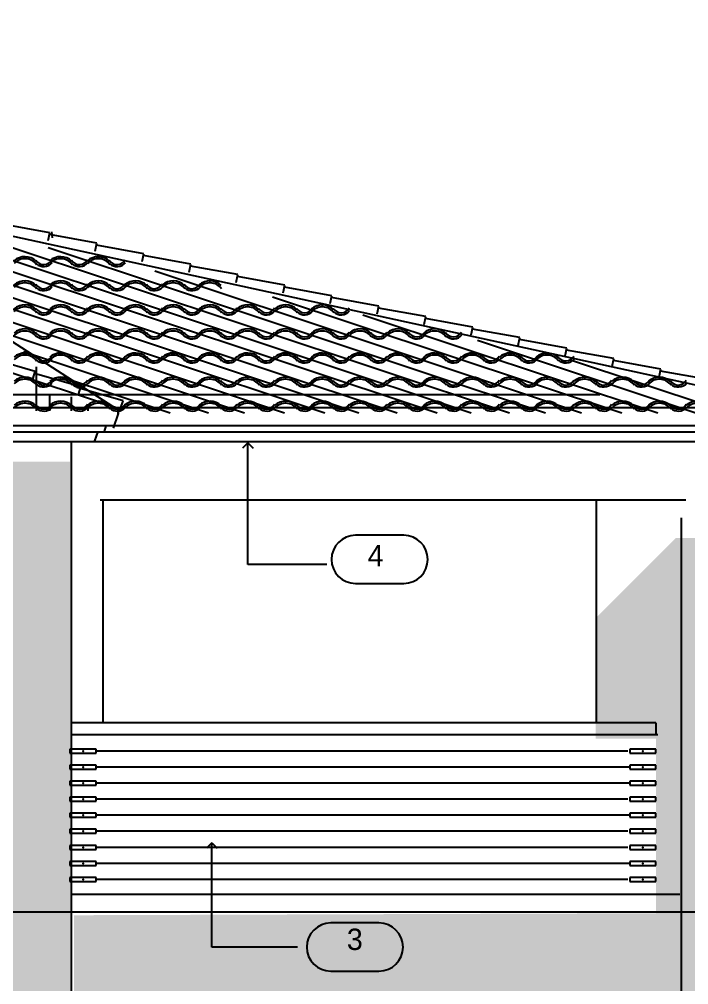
# Model space of a CAD drawing. Extents: x -92740 to -63661, y -15771 to -4391.
# Drawn here: x -90199.9 to -89949.7, y -9040 to -8679.2 of the extents above; entities that cross this region are included whole.
import ezdxf
from ezdxf.enums import TextEntityAlignment as Align

# ---------------------------------------------------------------- set-up
doc = ezdxf.new("R2010")
doc.units = 0
doc.header["$MEASUREMENT"] = 0
for name, color, linetype in [('B1NOTES', 2, 'Continuous'), ('ELEVATIONS', 7, 'Continuous'), ('ROOFTILE', 7, 'Continuous'), ('STUCCO', 4, 'Continuous')]:
    doc.layers.add(name, color=color, linetype=linetype)
doc.styles.add('DCADTXTSTYLE1', font='AVG_TP')
pattern_1 = [(20, (0, 0), (-2.1376259, 5.8730789), [-6.09375015, 0.15625]), (55, (0, 0), (-5.11970028, 3.58485273), [-6.09375015, 0.15625]), (80, (0, 0), (-6.15504846, 1.0853011), [-6.09375015, 0.15625])]

msp = doc.modelspace()

# ---------------------------------------------------------------- hatches: boundary and pattern name
at = {"layer": 'STUCCO', "linetype": 'Continuous', "ltscale": 18}
h = msp.add_hatch(dxfattribs=at)
h.set_pattern_fill('cement', color=9, scale=1.5625, style=0, pattern_type=2)
h.set_pattern_definition(pattern_1)
h.paths.add_polyline_path([(-91010.5, -8845.25), (-91010.5, -9303.5), (-90961, -9303.5), (-90961, -9049.25), (-90224.5, -9049.25), (-90224.5, -9302.75), (-90181, -9302.75), (-90181, -8844.5), (-90224.5, -8844.5), (-90224.5, -9013.25), (-90400, -9013.25), (-90400, -8840.75), (-90448, -8840.75), (-90448, -9013.25), (-90584.5, -9013.25), (-90584.5, -8842.25), (-90633.25, -8842.25), (-90633.25, -9013.25), (-90770.5, -9013.25), (-90770.5, -8840.75), (-90820.75, -8840.75), (-90820.75, -9012.5), (-90961, -9012.5), (-90961, -8846)], flags=0)
h = msp.add_hatch(dxfattribs=at)
h.set_pattern_fill('cement', color=9, scale=1.5625, style=0, pattern_type=2)
h.set_pattern_definition(pattern_1)
h.paths.add_polyline_path([(-90179.5, -9014), (-90179.5, -9302), (-89933.5, -9302), (-89933.5, -8873), (-89954.5, -8873), (-89984.5, -8903), (-89984.5, -8948), (-89962, -8948), (-89962, -9013.25)], flags=0)

# ---------------------------------------------------------------- linework, layer by layer
at = {"layer": 'B1NOTES', "color": 1, "linetype": 'Continuous', "ltscale": 18}
for p, q in [((-90056.25, -8872.01), (-90074.25, -8872.01)), ((-90047.25, -8881.01), (-90047.25, -8881.01)), ((-90074.25, -8890.01), (-90056.25, -8890.01)), ((-90065.5, -9016.89), (-90083.5, -9016.89)), ((-90056.5, -9025.89), (-90056.5, -9025.89)), ((-90083.5, -9034.89), (-90065.5, -9034.89))]:
    msp.add_line(p, q, dxfattribs=at)
for centre, start, end in [((-90074.25, -8881.01), 90, 180), ((-90056.25, -8881.01), 0, 90), ((-90074.25, -8881.01), 180, 270), ((-90056.25, -8881.01), 270, 360), ((-90083.5, -9025.89), 90, 180), ((-90065.5, -9025.89), 0, 90), ((-90083.5, -9025.89), 180, 270), ((-90065.5, -9025.89), 270, 360)]:
    msp.add_arc(centre, 9, start, end, dxfattribs=at)
at = {"layer": 'ELEVATIONS', "color": 1, "linetype": 'Continuous', "ltscale": 18}
for p, q in [((-90161.71, -8825.03), (-90599.31, -8679.17)), ((-90295.75, -8739.85), (-90163, -8825.06)), ((-90295.75, -8739.85), (-89911.12, -8823.63)), ((-90188.51, -8758.92), (-90206.24, -8755.73)), ((-90189.16, -8761.85), (-90188.51, -8758.92)), ((-90170.94, -8762.84), (-90188.67, -8759.65)), ((-90187.92, -8758.64), (-90187.69, -8760.88)), ((-90171.6, -8765.77), (-90170.94, -8762.84)), ((-90153.37, -8766.76), (-90171.11, -8763.57)), ((-90154.03, -8769.69), (-90153.37, -8766.76)), ((-90135.81, -8770.68), (-90153.54, -8767.49)), ((-90136.46, -8773.61), (-90135.81, -8770.68)), ((-90118.24, -8774.6), (-90135.97, -8771.41)), ((-90118.89, -8777.53), (-90118.24, -8774.6)), ((-90100.67, -8778.52), (-90118.4, -8775.34)), ((-90101.33, -8781.45), (-90100.67, -8778.52)), ((-90083.1, -8782.45), (-90100.84, -8779.26)), ((-90083.76, -8785.37), (-90083.1, -8782.45)), ((-90065.54, -8786.37), (-90083.27, -8783.18)), ((-90066.19, -8789.3), (-90065.54, -8786.37)), ((-90047.97, -8790.29), (-90065.7, -8787.1)), ((-90048.62, -8793.22), (-90047.97, -8790.29)), ((-90030.4, -8794.21), (-90048.13, -8791.02)), ((-90031.05, -8797.14), (-90030.4, -8794.21)), ((-90012.83, -8798.13), (-90030.56, -8794.94)), ((-90013.49, -8801.06), (-90012.83, -8798.13)), ((-89995.27, -8802.05), (-90013, -8798.86)), ((-89995.92, -8804.98), (-89995.27, -8802.05)), ((-89977.7, -8805.98), (-89995.43, -8802.79)), ((-90193.97, -8810.82), (-90211.28, -8805.84)), ((-89978.35, -8808.9), (-89977.7, -8805.98)), ((-89960.13, -8809.9), (-89977.86, -8806.71)), ((-89960.78, -8812.82), (-89960.13, -8809.9)), ((-90194.92, -8813.67), (-90193.97, -8810.82)), ((-90176.89, -8816.52), (-90194.21, -8811.54)), ((-89942.56, -8813.82), (-89960.29, -8810.63)), ((-90161.14, -8821.77), (-90178.46, -8816.79)), ((-90177.84, -8819.36), (-90176.89, -8816.52)), ((-89911.12, -8824.39), (-91027.53, -8824.39)), ((-90163.1, -8824.39), (-90163.1, -8826.53)), ((-90162.09, -8824.61), (-90161.14, -8821.77)), ((-90163.03, -8826.53), (-90164.84, -8831.96)), ((-90163.03, -8825.03), (-90162.09, -8825.05)), ((-90163, -8825.06), (-90163, -8826.53)), ((-89917.05, -8831.06), (-91025.81, -8831.06)), ((-90167.55, -8831.06), (-90168.26, -8833.19)), ((-89917.4, -8833.46), (-91022.49, -8833.46)), ((-90170.63, -8833.19), (-90171.82, -8836.75)), ((-89921.32, -8837.02), (-91018.83, -8837.02)), ((-90180.57, -8837.14), (-90180.57, -9072.64)), ((-89983.75, -8858.89), (-90169.75, -8858.89)), ((-90168.69, -8858.89), (-90168.69, -8942.14)), ((-89950.75, -8858.89), (-89986.75, -8858.89)), ((-89984.35, -8858.89), (-89984.35, -8942.14)), ((-89952.53, -8865.5), (-89952.53, -9312.78)), ((-89962, -8942.14), (-90180.57, -8942.14)), ((-89962, -8942.14), (-89962, -8946.64)), ((-89961.25, -8946.64), (-90180.25, -8946.64)), ((-90180.57, -9006.17), (-89953, -9006.17))]:
    msp.add_line(p, q, dxfattribs=at)
at = {"layer": 'ELEVATIONS', "color": 2, "linetype": 'Continuous', "ltscale": 18}
for p, q in [((-91071.25, -8819.42), (-89983, -8819.42)), ((-90865, -9012.78), (-88716.21, -9012.78))]:
    msp.add_line(p, q, dxfattribs=at)
at = {"layer": 'ELEVATIONS', "color": 1, "linetype": 'Continuous', "ltscale": 12}
for p, q in [((-90114.5, -8837.39), (-90116.5, -8839.39)), ((-90114.5, -8837.39), (-90112.5, -8839.39)), ((-90128, -8986.89), (-90130, -8988.89)), ((-90128, -8986.89), (-90126, -8988.89))]:
    msp.add_line(p, q, dxfattribs=at)
at = {"layer": 'ELEVATIONS', "color": 2, "linetype": 'Continuous', "ltscale": 12}
for p, q in [((-90114.5, -8882.89), (-90114.5, -8837.39)), ((-90085, -8882.89), (-90114.5, -8882.89)), ((-90128, -9025.89), (-90128, -8986.89)), ((-90096, -9025.89), (-90128, -9025.89))]:
    msp.add_line(p, q, dxfattribs=at)
at = {"layer": 'ELEVATIONS', "color": 8, "linetype": 'Continuous', "ltscale": 18}
for p, q in [((-90171.25, -8951.89), (-90181, -8951.89)), ((-90181, -8951.89), (-90181, -8953.39)), ((-90181, -8953.39), (-90171.25, -8953.39)), ((-90171.25, -8953.39), (-90171.25, -8951.89)), ((-89972.5, -8952.64), (-90171.25, -8952.64)), ((-89962, -8951.89), (-89971.75, -8951.89)), ((-89971.75, -8951.89), (-89971.75, -8953.39)), ((-89971.75, -8953.39), (-89962, -8953.39)), ((-89962, -8953.39), (-89962, -8951.89)), ((-90171.25, -8957.89), (-90181, -8957.89)), ((-90181, -8957.89), (-90181, -8959.39)), ((-90171.25, -8959.39), (-90171.25, -8957.89)), ((-89962, -8957.89), (-89971.75, -8957.89)), ((-89971.75, -8957.89), (-89971.75, -8959.39)), ((-89962, -8959.39), (-89962, -8957.89)), ((-90181, -8959.39), (-90171.25, -8959.39)), ((-89971.75, -8958.64), (-90171.25, -8958.64)), ((-89971.75, -8959.39), (-89962, -8959.39)), ((-90171.25, -8963.89), (-90181, -8963.89)), ((-90181, -8963.89), (-90181, -8965.39)), ((-90181, -8965.39), (-90171.25, -8965.39)), ((-90171.25, -8965.39), (-90171.25, -8963.89)), ((-89971.75, -8964.64), (-90171.25, -8964.64)), ((-89962, -8963.89), (-89971.75, -8963.89)), ((-89971.75, -8963.89), (-89971.75, -8965.39)), ((-89971.75, -8965.39), (-89962, -8965.39)), ((-89962, -8965.39), (-89962, -8963.89)), ((-90171.25, -8969.89), (-90181, -8969.89)), ((-90181, -8969.89), (-90181, -8971.39)), ((-90181, -8971.39), (-90171.25, -8971.39)), ((-90171.25, -8971.39), (-90171.25, -8969.89)), ((-89972.5, -8970.64), (-90171.25, -8970.64)), ((-89962, -8969.89), (-89971.75, -8969.89)), ((-89971.75, -8969.89), (-89971.75, -8971.39)), ((-89971.75, -8971.39), (-89962, -8971.39)), ((-89962, -8971.39), (-89962, -8969.89)), ((-90171.25, -8975.89), (-90181, -8975.89)), ((-90181, -8975.89), (-90181, -8977.39)), ((-90171.25, -8977.39), (-90171.25, -8975.89)), ((-89962, -8975.89), (-89971.75, -8975.89)), ((-89971.75, -8975.89), (-89971.75, -8977.39)), ((-89962, -8977.39), (-89962, -8975.89)), ((-90181, -8977.39), (-90171.25, -8977.39)), ((-89971.75, -8976.64), (-90171.25, -8976.64)), ((-89971.75, -8977.39), (-89962, -8977.39)), ((-90171.25, -8981.89), (-90181, -8981.89)), ((-90181, -8981.89), (-90181, -8983.39)), ((-90181, -8983.39), (-90171.25, -8983.39)), ((-90171.25, -8983.39), (-90171.25, -8981.89)), ((-89972.5, -8982.64), (-90171.25, -8982.64)), ((-89962, -8981.89), (-89971.75, -8981.89)), ((-89971.75, -8981.89), (-89971.75, -8983.39)), ((-89971.75, -8983.39), (-89962, -8983.39)), ((-89962, -8983.39), (-89962, -8981.89)), ((-90171.25, -8987.89), (-90181, -8987.89)), ((-90181, -8987.89), (-90181, -8989.39)), ((-90181, -8989.39), (-90171.25, -8989.39)), ((-90171.25, -8989.39), (-90171.25, -8987.89)), ((-89972.5, -8988.64), (-90171.25, -8988.64)), ((-89962, -8987.89), (-89971.75, -8987.89)), ((-89971.75, -8987.89), (-89971.75, -8989.39)), ((-89971.75, -8989.39), (-89962, -8989.39)), ((-89962, -8989.39), (-89962, -8987.89)), ((-90171.25, -8993.89), (-90181, -8993.89)), ((-90181, -8993.89), (-90181, -8995.39)), ((-90171.25, -8995.39), (-90171.25, -8993.89)), ((-89962, -8993.89), (-89971.75, -8993.89)), ((-89971.75, -8993.89), (-89971.75, -8995.39)), ((-89962, -8995.39), (-89962, -8993.89)), ((-90181, -8995.39), (-90171.25, -8995.39)), ((-89971.75, -8994.64), (-90171.25, -8994.64)), ((-89971.75, -8995.39), (-89962, -8995.39)), ((-90171.25, -8999.89), (-90181, -8999.89)), ((-90181, -8999.89), (-90181, -9001.39)), ((-90181, -9001.39), (-90171.25, -9001.39)), ((-90171.25, -9001.39), (-90171.25, -8999.89)), ((-89972.5, -9000.64), (-90171.25, -9000.64)), ((-89962, -8999.89), (-89971.75, -8999.89)), ((-89971.75, -8999.89), (-89971.75, -9001.39)), ((-89971.75, -9001.39), (-89962, -9001.39)), ((-89962, -9001.39), (-89962, -8999.89))]:
    msp.add_line(p, q, dxfattribs=at)
at = {"layer": 'ELEVATIONS', "color": 5, "linetype": 'Continuous', "ltscale": 18}
msp.add_point((-90037.75, -8825.14), dxfattribs=at)
at = {"layer": 'ELEVATIONS', "color": 8, "linetype": 'Continuous', "ltscale": 18}
for p in [(-90176.12, -8952.64), (-89966.88, -8952.64), (-90176.12, -8958.64), (-89966.88, -8958.64), (-90176.12, -8964.64), (-89966.88, -8964.64), (-90176.12, -8970.64), (-89966.88, -8970.64), (-90176.12, -8976.64), (-89966.88, -8976.64), (-90176.12, -8982.64), (-89966.88, -8982.64), (-90176.12, -8988.64), (-89966.88, -8988.64), (-90176.12, -8994.64), (-89966.88, -8994.64), (-90176.12, -9000.64), (-89966.88, -9000.64)]:
    msp.add_point(p, dxfattribs=at)
at = {"layer": 'ROOFTILE', "color": 7, "linetype": 'Continuous', "ltscale": 18}
for p, q in [((-90373, -8740.75), (-90115.75, -8826.25)), ((-90301, -8740.75), (-90043.75, -8826.25)), ((-90268.45, -8747.33), (-90031, -8826.25)), ((-90276.16, -8753.99), (-90058.75, -8826.25)), ((-90230.56, -8755.19), (-90016.75, -8826.25)), ((-90260.48, -8763.94), (-90073, -8826.25)), ((-90189.15, -8764.46), (-90003.25, -8826.25)), ((-90247.57, -8772.47), (-90085.75, -8826.25)), ((-90149.32, -8773.21), (-89989.75, -8826.25)), ((-90229.94, -8783.31), (-90100.75, -8826.25)), ((-90105.29, -8782.86), (-89974.75, -8826.25)), ((-90071.53, -8789.6), (-89961.25, -8826.25)), ((-90028.7, -8799.1), (-89947, -8826.25)), ((-90198.34, -8803.29), (-90129.25, -8826.25)), ((-89993.89, -8806.43), (-89934.25, -8826.25)), ((-90193.57, -8825.5), (-90193.57, -8809)), ((-90183.79, -8812.86), (-90143.5, -8826.25)), ((-90188.5, -8825.5), (-90188.5, -8819.5)), ((-90180.39, -8825.5), (-90180.39, -8820.25)), ((-90174.19, -8825.5), (-90174.19, -8823.25))]:
    msp.add_line(p, q, dxfattribs=at)
for centre, radius, start, end in [((-90197.85, -8774.06), 6.16, 46.5154, 131.1465), ((-90197.85, -8774.06), 5.41, 36.0644, 138.0128), ((-90190.81, -8767.4), 3.44, 211.6504, 331.6052), ((-90190.81, -8767.4), 4.19, 228.3381, 319.0707), ((-90184.5, -8774.06), 6.16, 46.5154, 131.1465), ((-90184.5, -8774.06), 5.41, 36.0644, 138.0128), ((-90177.46, -8767.4), 3.44, 211.6504, 331.6052), ((-90177.46, -8767.4), 4.19, 228.3381, 319.0707), ((-90170.42, -8774.06), 6.16, 46.5154, 131.1465), ((-90170.42, -8774.06), 5.41, 36.0644, 138.0128), ((-90163.37, -8767.4), 3.44, 211.6504, 331.6052), ((-90163.37, -8767.4), 4.19, 228.3381, 319.0707), ((-90197.85, -8783.06), 6.16, 46.5154, 131.1465), ((-90197.85, -8783.06), 5.41, 36.0644, 138.0128), ((-90190.81, -8776.4), 3.44, 211.6504, 331.6052), ((-90184.5, -8783.06), 6.16, 46.5154, 131.1465), ((-90184.5, -8783.06), 5.41, 36.0644, 138.0128), ((-90177.46, -8776.4), 3.44, 211.6504, 331.6052), ((-90170.42, -8783.06), 6.16, 46.5154, 131.1465), ((-90170.42, -8783.06), 5.41, 36.0644, 138.0128), ((-90163.37, -8776.4), 3.44, 211.6504, 331.6052), ((-90156.51, -8783.06), 6.16, 46.5154, 131.1465), ((-90156.51, -8783.06), 5.41, 36.0644, 138.0128), ((-90149.47, -8776.4), 3.44, 211.6504, 331.6052), ((-90142.42, -8783.06), 6.16, 46.5154, 131.1465), ((-90142.42, -8783.06), 5.41, 36.0644, 138.0128), ((-90135.38, -8776.4), 3.44, 211.6504, 331.6052), ((-90128.69, -8783.06), 6.16, 46.5154, 131.1465), ((-90128.69, -8783.06), 5.41, 36.0644, 138.0128), ((-90190.81, -8776.4), 4.19, 228.3381, 319.0707), ((-90177.46, -8776.4), 4.19, 228.3381, 319.0707), ((-90163.37, -8776.4), 4.19, 228.3381, 319.0707), ((-90149.47, -8776.4), 4.19, 228.3381, 319.0707), ((-90135.38, -8776.4), 4.19, 228.3381, 319.0707), ((-90197.85, -8792.06), 6.16, 46.5154, 131.1465), ((-90197.85, -8792.06), 5.41, 36.0644, 138.0128), ((-90190.81, -8785.4), 3.44, 211.6504, 331.6052), ((-90190.81, -8785.4), 4.19, 228.3381, 319.0707), ((-90184.5, -8792.06), 6.16, 46.5154, 131.1465), ((-90184.5, -8792.06), 5.41, 36.0644, 138.0128), ((-90177.46, -8785.4), 3.44, 211.6504, 331.6052), ((-90177.46, -8785.4), 4.19, 228.3381, 319.0707), ((-90170.42, -8792.06), 6.16, 46.5154, 131.1465), ((-90170.42, -8792.06), 5.41, 36.0644, 138.0128), ((-90163.37, -8785.4), 3.44, 211.6504, 331.6052), ((-90163.37, -8785.4), 4.19, 228.3381, 319.0707), ((-90156.51, -8792.06), 6.16, 46.5154, 131.1465), ((-90156.51, -8792.06), 5.41, 36.0644, 138.0128), ((-90149.47, -8785.4), 3.44, 211.6504, 331.6052), ((-90149.47, -8785.4), 4.19, 228.3381, 319.0707), ((-90142.42, -8792.06), 6.16, 46.5154, 131.1465), ((-90142.42, -8792.06), 5.41, 36.0644, 138.0128), ((-90135.38, -8785.4), 3.44, 211.6504, 331.6052), ((-90135.38, -8785.4), 4.19, 228.3381, 319.0707), ((-90128.69, -8792.06), 6.16, 46.5154, 131.1465), ((-90128.69, -8792.06), 5.41, 36.0644, 138.0128), ((-90121.65, -8785.4), 3.44, 211.6504, 331.6052), ((-90121.65, -8785.4), 4.19, 228.3381, 319.0707), ((-90114.6, -8792.06), 6.16, 46.5154, 131.1465), ((-90114.6, -8792.06), 5.41, 36.0644, 138.0128), ((-90107.56, -8785.4), 3.44, 211.6504, 331.6052), ((-90107.56, -8785.4), 4.19, 228.3381, 319.0707), ((-90100.42, -8792.06), 6.16, 46.5154, 131.1465), ((-90100.42, -8792.06), 5.41, 36.0644, 138.0128), ((-90093.38, -8785.4), 3.44, 211.6504, 331.6052), ((-90093.38, -8785.4), 4.19, 228.3381, 319.0707), ((-90086.69, -8792.06), 6.16, 46.5154, 131.1465), ((-90086.69, -8792.06), 5.41, 36.0644, 138.0128), ((-90079.65, -8785.4), 3.44, 211.6504, 331.6052), ((-90079.65, -8785.4), 4.19, 228.3381, 319.0707), ((-90197.85, -8801.06), 6.16, 46.5154, 131.1465), ((-90197.85, -8801.06), 5.41, 36.0644, 138.0128), ((-90190.81, -8794.4), 3.44, 211.6504, 331.6052), ((-90184.5, -8801.06), 6.16, 46.5154, 131.1465), ((-90184.5, -8801.06), 5.41, 36.0644, 138.0128), ((-90177.46, -8794.4), 3.44, 211.6504, 331.6052), ((-90170.42, -8801.06), 6.16, 46.5154, 131.1465), ((-90170.42, -8801.06), 5.41, 36.0644, 138.0128), ((-90163.37, -8794.4), 3.44, 211.6504, 331.6052), ((-90156.51, -8801.06), 6.16, 46.5154, 131.1465), ((-90156.51, -8801.06), 5.41, 36.0644, 138.0128), ((-90149.47, -8794.4), 3.44, 211.6504, 331.6052), ((-90142.42, -8801.06), 6.16, 46.5154, 131.1465), ((-90142.42, -8801.06), 5.41, 36.0644, 138.0128), ((-90135.38, -8794.4), 3.44, 211.6504, 331.6052), ((-90128.69, -8801.06), 6.16, 46.5154, 131.1465), ((-90128.69, -8801.06), 5.41, 36.0644, 138.0128), ((-90121.65, -8794.4), 3.44, 211.6504, 331.6052), ((-90114.6, -8801.06), 6.16, 46.5154, 131.1465), ((-90114.6, -8801.06), 5.41, 36.0644, 138.0128), ((-90107.56, -8794.4), 3.44, 211.6504, 331.6052), ((-90100.42, -8801.06), 6.16, 46.5154, 131.1465), ((-90100.42, -8801.06), 5.41, 36.0644, 138.0128), ((-90093.38, -8794.4), 3.44, 211.6504, 331.6052), ((-90086.69, -8801.06), 6.16, 46.5154, 131.1465), ((-90086.69, -8801.06), 5.41, 36.0644, 138.0128), ((-90079.65, -8794.4), 3.44, 211.6504, 331.6052), ((-90072.6, -8801.06), 6.16, 46.5154, 131.1465), ((-90072.6, -8801.06), 5.41, 36.0644, 138.0128), ((-90065.56, -8794.4), 3.44, 211.6504, 331.6052), ((-90058.42, -8801.06), 6.16, 46.5154, 131.1465), ((-90058.42, -8801.06), 5.41, 36.0644, 138.0128), ((-90051.38, -8794.4), 3.44, 211.6504, 331.6052), ((-90044.69, -8801.06), 6.16, 46.5154, 131.1465), ((-90044.69, -8801.06), 5.41, 36.0644, 138.0128), ((-90037.65, -8794.4), 3.44, 211.6504, 331.6052), ((-90190.81, -8794.4), 4.19, 228.3381, 319.0707), ((-90177.46, -8794.4), 4.19, 228.3381, 319.0707), ((-90163.37, -8794.4), 4.19, 228.3381, 319.0707), ((-90149.47, -8794.4), 4.19, 228.3381, 319.0707), ((-90135.38, -8794.4), 4.19, 228.3381, 319.0707), ((-90121.65, -8794.4), 4.19, 228.3381, 319.0707), ((-90107.56, -8794.4), 4.19, 228.3381, 319.0707), ((-90093.38, -8794.4), 4.19, 228.3381, 319.0707), ((-90079.65, -8794.4), 4.19, 228.3381, 319.0707), ((-90065.56, -8794.4), 4.19, 228.3381, 319.0707), ((-90051.38, -8794.4), 4.19, 228.3381, 319.0707), ((-90037.65, -8794.4), 4.19, 228.3381, 319.0707), ((-90197.85, -8810.06), 6.16, 46.5154, 131.1465), ((-90197.85, -8810.06), 5.41, 36.0644, 138.0128), ((-90190.81, -8803.4), 3.44, 211.6504, 331.6052), ((-90190.81, -8803.4), 4.19, 228.3381, 319.0707), ((-90184.5, -8810.06), 6.16, 46.5154, 131.1465), ((-90184.5, -8810.06), 5.41, 36.0644, 138.0128), ((-90177.46, -8803.4), 3.44, 211.6504, 331.6052), ((-90177.46, -8803.4), 4.19, 228.3381, 319.0707), ((-90170.42, -8810.06), 6.16, 46.5154, 131.1465), ((-90170.42, -8810.06), 5.41, 36.0644, 138.0128), ((-90163.37, -8803.4), 3.44, 211.6504, 331.6052), ((-90163.37, -8803.4), 4.19, 228.3381, 319.0707), ((-90156.51, -8810.06), 6.16, 46.5154, 131.1465), ((-90156.51, -8810.06), 5.41, 36.0644, 138.0128), ((-90149.47, -8803.4), 3.44, 211.6504, 331.6052), ((-90149.47, -8803.4), 4.19, 228.3381, 319.0707), ((-90142.42, -8810.06), 6.16, 46.5154, 131.1465), ((-90142.42, -8810.06), 5.41, 36.0644, 138.0128), ((-90135.38, -8803.4), 3.44, 211.6504, 331.6052), ((-90135.38, -8803.4), 4.19, 228.3381, 319.0707), ((-90128.69, -8810.06), 6.16, 46.5154, 131.1465), ((-90128.69, -8810.06), 5.41, 36.0644, 138.0128), ((-90121.65, -8803.4), 3.44, 211.6504, 331.6052), ((-90121.65, -8803.4), 4.19, 228.3381, 319.0707), ((-90114.6, -8810.06), 6.16, 46.5154, 131.1465), ((-90114.6, -8810.06), 5.41, 36.0644, 138.0128), ((-90107.56, -8803.4), 3.44, 211.6504, 331.6052), ((-90107.56, -8803.4), 4.19, 228.3381, 319.0707), ((-90100.42, -8810.06), 6.16, 46.5154, 131.1465), ((-90100.42, -8810.06), 5.41, 36.0644, 138.0128), ((-90093.38, -8803.4), 3.44, 211.6504, 331.6052), ((-90093.38, -8803.4), 4.19, 228.3381, 319.0707), ((-90086.69, -8810.06), 6.16, 46.5154, 131.1465), ((-90086.69, -8810.06), 5.41, 36.0644, 138.0128), ((-90079.65, -8803.4), 3.44, 211.6504, 331.6052), ((-90079.65, -8803.4), 4.19, 228.3381, 319.0707), ((-90072.6, -8810.06), 6.16, 46.5154, 131.1465), ((-90072.6, -8810.06), 5.41, 36.0644, 138.0128), ((-90065.56, -8803.4), 3.44, 211.6504, 331.6052), ((-90065.56, -8803.4), 4.19, 228.3381, 319.0707), ((-90058.42, -8810.06), 6.16, 46.5154, 131.1465), ((-90058.42, -8810.06), 5.41, 36.0644, 138.0128), ((-90051.38, -8803.4), 3.44, 211.6504, 331.6052), ((-90051.38, -8803.4), 4.19, 228.3381, 319.0707), ((-90044.69, -8810.06), 6.16, 46.5154, 131.1465), ((-90044.69, -8810.06), 5.41, 36.0644, 138.0128), ((-90037.65, -8803.4), 3.44, 211.6504, 331.6052), ((-90037.65, -8803.4), 4.19, 228.3381, 319.0707), ((-90030.6, -8810.06), 6.16, 46.5154, 131.1465), ((-90030.6, -8810.06), 5.41, 36.0644, 138.0128), ((-90023.56, -8803.4), 3.44, 211.6504, 331.6052), ((-90023.56, -8803.4), 4.19, 228.3381, 319.0707), ((-90016.42, -8810.06), 6.16, 46.5154, 131.1465), ((-90016.42, -8810.06), 5.41, 36.0644, 138.0128), ((-90009.38, -8803.4), 3.44, 211.6504, 331.6052), ((-90009.38, -8803.4), 4.19, 228.3381, 319.0707), ((-90002.69, -8810.06), 6.16, 46.5154, 131.1465), ((-90002.69, -8810.06), 5.41, 36.0644, 138.0128), ((-89995.65, -8803.4), 3.44, 211.6504, 331.6052), ((-89995.65, -8803.4), 4.19, 228.3381, 319.0707), ((-90197.85, -8819.06), 6.16, 46.5154, 131.1465), ((-90197.85, -8819.06), 5.41, 36.0644, 138.0128), ((-90190.81, -8812.4), 3.44, 211.6504, 331.6052), ((-90184.5, -8819.06), 6.16, 46.5154, 131.1465), ((-90184.5, -8819.06), 5.41, 36.0644, 138.0128), ((-90177.46, -8812.4), 3.44, 211.6504, 331.6052), ((-90170.42, -8819.06), 6.16, 46.5154, 131.1465), ((-90170.42, -8819.06), 5.41, 36.0644, 138.0128), ((-90163.37, -8812.4), 3.44, 211.6504, 331.6052), ((-90156.51, -8819.06), 6.16, 46.5154, 131.1465), ((-90156.51, -8819.06), 5.41, 36.0644, 138.0128), ((-90149.47, -8812.4), 3.44, 211.6504, 331.6052), ((-90142.42, -8819.06), 6.16, 46.5154, 131.1465), ((-90142.42, -8819.06), 5.41, 36.0644, 138.0128), ((-90135.38, -8812.4), 3.44, 211.6504, 331.6052), ((-90128.69, -8819.06), 6.16, 46.5154, 131.1465), ((-90128.69, -8819.06), 5.41, 36.0644, 138.0128), ((-90121.65, -8812.4), 3.44, 211.6504, 331.6052), ((-90114.6, -8819.06), 6.16, 46.5154, 131.1465), ((-90114.6, -8819.06), 5.41, 36.0644, 138.0128), ((-90107.56, -8812.4), 3.44, 211.6504, 331.6052), ((-90100.42, -8819.06), 6.16, 46.5154, 131.1465), ((-90100.42, -8819.06), 5.41, 36.0644, 138.0128), ((-90093.38, -8812.4), 3.44, 211.6504, 331.6052), ((-90086.69, -8819.06), 6.16, 46.5154, 131.1465), ((-90086.69, -8819.06), 5.41, 36.0644, 138.0128), ((-90079.65, -8812.4), 3.44, 211.6504, 331.6052), ((-90072.6, -8819.06), 6.16, 46.5154, 131.1465), ((-90072.6, -8819.06), 5.41, 36.0644, 138.0128), ((-90065.56, -8812.4), 3.44, 211.6504, 331.6052), ((-90058.42, -8819.06), 6.16, 46.5154, 131.1465), ((-90058.42, -8819.06), 5.41, 36.0644, 138.0128), ((-90051.38, -8812.4), 3.44, 211.6504, 331.6052), ((-90044.69, -8819.06), 6.16, 46.5154, 131.1465), ((-90044.69, -8819.06), 5.41, 36.0644, 138.0128), ((-90037.65, -8812.4), 3.44, 211.6504, 331.6052), ((-90030.6, -8819.06), 6.16, 46.5154, 131.1465), ((-90030.6, -8819.06), 5.41, 36.0644, 138.0128), ((-90023.56, -8812.4), 3.44, 211.6504, 331.6052), ((-90016.42, -8819.06), 6.16, 46.5154, 131.1465), ((-90016.42, -8819.06), 5.41, 36.0644, 138.0128), ((-90009.38, -8812.4), 3.44, 211.6504, 331.6052), ((-90002.69, -8819.06), 6.16, 46.5154, 131.1465), ((-90002.69, -8819.06), 5.41, 36.0644, 138.0128), ((-89995.65, -8812.4), 3.44, 211.6504, 331.6052), ((-89988.6, -8819.06), 6.16, 46.5154, 131.1465), ((-89988.6, -8819.06), 5.41, 36.0644, 138.0128), ((-89981.56, -8812.4), 3.44, 211.6504, 331.6052), ((-89974.42, -8819.06), 6.16, 46.5154, 131.1465), ((-89974.42, -8819.06), 5.41, 36.0644, 138.0128), ((-89967.38, -8812.4), 3.44, 211.6504, 331.6052), ((-89960.69, -8819.06), 6.16, 46.5154, 131.1465), ((-89960.69, -8819.06), 5.41, 36.0644, 138.0128), ((-89953.65, -8812.4), 3.44, 211.6504, 331.6052), ((-90190.81, -8812.4), 4.19, 228.3381, 319.0707), ((-90177.46, -8812.4), 4.19, 228.3381, 319.0707), ((-90163.37, -8812.4), 4.19, 228.3381, 319.0707), ((-90149.47, -8812.4), 4.19, 228.3381, 319.0707), ((-90135.38, -8812.4), 4.19, 228.3381, 319.0707), ((-90121.65, -8812.4), 4.19, 228.3381, 319.0707), ((-90107.56, -8812.4), 4.19, 228.3381, 319.0707), ((-90093.38, -8812.4), 4.19, 228.3381, 319.0707), ((-90079.65, -8812.4), 4.19, 228.3381, 319.0707), ((-90065.56, -8812.4), 4.19, 228.3381, 319.0707), ((-90051.38, -8812.4), 4.19, 228.3381, 319.0707), ((-90037.65, -8812.4), 4.19, 228.3381, 319.0707), ((-90023.56, -8812.4), 4.19, 228.3381, 319.0707), ((-90009.38, -8812.4), 4.19, 228.3381, 319.0707), ((-89995.65, -8812.4), 4.19, 228.3381, 319.0707), ((-89981.56, -8812.4), 4.19, 228.3381, 319.0707), ((-89967.38, -8812.4), 4.19, 228.3381, 319.0707), ((-89953.65, -8812.4), 4.19, 228.3381, 319.0707), ((-90197.85, -8828.06), 6.16, 46.5154, 131.1465), ((-90197.85, -8828.06), 5.41, 36.0644, 138.0128), ((-90190.81, -8821.4), 3.44, 211.6504, 331.6052), ((-90190.81, -8821.4), 4.19, 228.3381, 319.0707), ((-90184.5, -8828.06), 6.16, 46.5154, 131.1465), ((-90184.5, -8828.06), 5.41, 36.0644, 138.0128), ((-90177.46, -8821.4), 3.44, 211.6504, 331.6052), ((-90177.46, -8821.4), 4.19, 228.3381, 319.0707), ((-90170.42, -8828.06), 6.16, 46.5154, 131.1465), ((-90170.42, -8828.06), 5.41, 36.0644, 138.0128), ((-90163.37, -8821.4), 3.44, 211.6504, 331.6052), ((-90163.37, -8821.4), 4.19, 228.3381, 319.0707), ((-90156.51, -8828.06), 6.16, 46.5154, 131.1465), ((-90156.51, -8828.06), 5.41, 36.0644, 138.0128), ((-90149.47, -8821.4), 3.44, 211.6504, 331.6052), ((-90149.47, -8821.4), 4.19, 228.3381, 319.0707), ((-90142.42, -8828.06), 6.16, 46.5154, 131.1465), ((-90142.42, -8828.06), 5.41, 36.0644, 138.0128), ((-90135.38, -8821.4), 3.44, 211.6504, 331.6052), ((-90135.38, -8821.4), 4.19, 228.3381, 319.0707), ((-90128.69, -8828.06), 6.16, 46.5154, 131.1465), ((-90128.69, -8828.06), 5.41, 36.0644, 138.0128), ((-90121.65, -8821.4), 3.44, 211.6504, 331.6052), ((-90121.65, -8821.4), 4.19, 228.3381, 319.0707), ((-90114.6, -8828.06), 6.16, 46.5154, 131.1465), ((-90114.6, -8828.06), 5.41, 36.0644, 138.0128), ((-90107.56, -8821.4), 3.44, 211.6504, 331.6052), ((-90107.56, -8821.4), 4.19, 228.3381, 319.0707), ((-90100.42, -8828.06), 6.16, 46.5154, 131.1465), ((-90100.42, -8828.06), 5.41, 36.0644, 138.0128), ((-90093.38, -8821.4), 3.44, 211.6504, 331.6052), ((-90093.38, -8821.4), 4.19, 228.3381, 319.0707), ((-90086.69, -8828.06), 6.16, 46.5154, 131.1465), ((-90086.69, -8828.06), 5.41, 36.0644, 138.0128), ((-90079.65, -8821.4), 3.44, 211.6504, 331.6052), ((-90079.65, -8821.4), 4.19, 228.3381, 319.0707), ((-90072.6, -8828.06), 6.16, 46.5154, 131.1465), ((-90072.6, -8828.06), 5.41, 36.0644, 138.0128), ((-90065.56, -8821.4), 3.44, 211.6504, 331.6052), ((-90065.56, -8821.4), 4.19, 228.3381, 319.0707), ((-90058.42, -8828.06), 6.16, 46.5154, 131.1465), ((-90058.42, -8828.06), 5.41, 36.0644, 138.0128), ((-90051.38, -8821.4), 3.44, 211.6504, 331.6052), ((-90051.38, -8821.4), 4.19, 228.3381, 319.0707), ((-90044.69, -8828.06), 6.16, 46.5154, 131.1465), ((-90044.69, -8828.06), 5.41, 36.0644, 138.0128), ((-90037.65, -8821.4), 3.44, 211.6504, 331.6052), ((-90037.65, -8821.4), 4.19, 228.3381, 319.0707), ((-90030.6, -8828.06), 6.16, 46.5154, 131.1465), ((-90030.6, -8828.06), 5.41, 36.0644, 138.0128), ((-90023.56, -8821.4), 3.44, 211.6504, 331.6052), ((-90023.56, -8821.4), 4.19, 228.3381, 319.0707), ((-90016.42, -8828.06), 6.16, 46.5154, 131.1465), ((-90016.42, -8828.06), 5.41, 36.0644, 138.0128), ((-90009.38, -8821.4), 3.44, 211.6504, 331.6052), ((-90009.38, -8821.4), 4.19, 228.3381, 319.0707), ((-90002.69, -8828.06), 6.16, 46.5154, 131.1465), ((-90002.69, -8828.06), 5.41, 36.0644, 138.0128), ((-89995.65, -8821.4), 3.44, 211.6504, 331.6052), ((-89995.65, -8821.4), 4.19, 228.3381, 319.0707), ((-89988.6, -8828.06), 6.16, 46.5154, 131.1465), ((-89988.6, -8828.06), 5.41, 36.0644, 138.0128), ((-89981.56, -8821.4), 3.44, 211.6504, 331.6052), ((-89981.56, -8821.4), 4.19, 228.3381, 319.0707), ((-89974.42, -8828.06), 6.16, 46.5154, 131.1465), ((-89974.42, -8828.06), 5.41, 36.0644, 138.0128), ((-89967.38, -8821.4), 3.44, 211.6504, 331.6052), ((-89967.38, -8821.4), 4.19, 228.3381, 319.0707), ((-89960.69, -8828.06), 6.16, 46.5154, 131.1465), ((-89960.69, -8828.06), 5.41, 36.0644, 138.0128), ((-89953.65, -8821.4), 3.44, 211.6504, 331.6052), ((-89953.65, -8821.4), 4.19, 228.3381, 319.0707), ((-89946.6, -8828.06), 6.16, 46.5154, 131.1465), ((-89946.6, -8828.06), 5.41, 36.0644, 138.0128)]:
    msp.add_arc(centre, radius, start, end, dxfattribs=at)

# ---------------------------------------------------------------- texts
at = {"layer": 'B1NOTES', "color": 3, "linetype": 'Continuous', "ltscale": 12, "style": 'DCADTXTSTYLE1'}
for s, p in [('4', (-90069.75, -8886.01)), ('3', (-90077.5, -9029.39))]:
    msp.add_text(s, height=8, dxfattribs=at).set_placement(p, align=Align.BOTTOM_LEFT)

doc.saveas('drawing.dxf')
